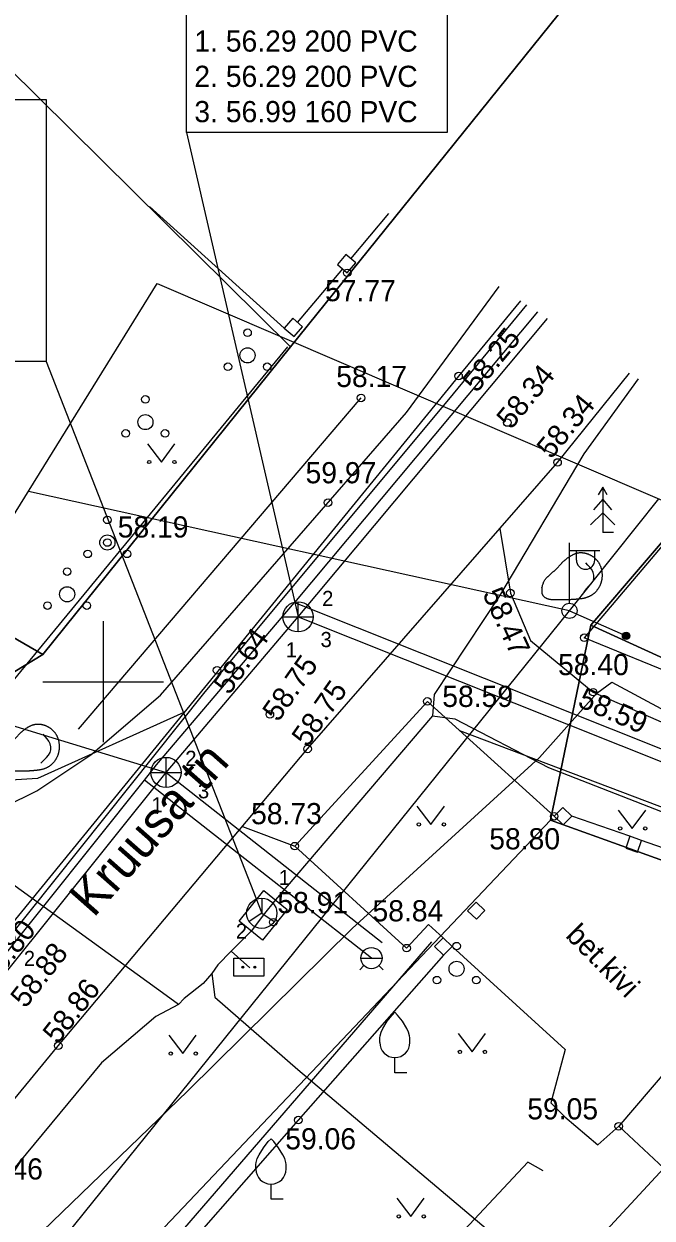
# Model space of a CAD drawing. Extents: x 640417 to 640586, y 6455252 to 6455404.
# Drawn here: x 640497.38 to 640518.16, y 6455332.26 to 6455371.76 of the extents above; entities that cross this region are included whole.
import ezdxf

# ---------------------------------------------------------------- set-up
doc = ezdxf.new("R2010")
doc.units = 0
for name, color, linetype in [('ABI', 7, 'Continuous'), ('AED', 7, 'Continuous'), ('GEOLPUNKT', 7, 'Continuous'), ('GTRASS', 7, 'Continuous'), ('KKAEV', 7, 'Continuous'), ('KOORDPUNKT', 7, 'Continuous'), ('KORGUS', 7, 'Continuous'), ('KPKAABEL', 7, 'Continuous'), ('LIIKLUS', 7, 'Continuous'), ('MOOTPIIR', 7, 'Continuous'), ('MPKAABEL', 7, 'Continuous'), ('MPOHULIIN', 7, 'Continuous'), ('POST', 7, 'Continuous'), ('PUU', 7, 'Continuous'), ('RDTSEADE', 7, 'Continuous'), ('RELJEEF', 7, 'Continuous'), ('SIKAEV', 7, 'Continuous'), ('SIOHULIIN', 7, 'Continuous'), ('TORU_NR', 7, 'Continuous'), ('TTRASS', 7, 'Continuous'), ('VKAEV', 7, 'Continuous')]:
    doc.layers.add(name, color=color, linetype=linetype)

msp = doc.modelspace()

# ---------------------------------------------------------------- linework, layer by layer
at = {"layer": 'ABI'}
msp.add_lwpolyline([(640528.092, 6455324.659), (640533.031, 6455329.989), (640525.37, 6455337.088), (640522.873, 6455334.393), (640519.202, 6455337.796), (640517.06, 6455335.295), (640518.555, 6455333.91), (640513.928, 6455328.917), (640520.191, 6455323.113), (640524.612, 6455327.884), (640528.092, 6455324.659)], dxfattribs=at)
at = {"layer": 'AED'}
for p, q in [((640505.994, 6455361.695), (640501.539, 6455365.717)), ((640508.197, 6455363.989), (640509.455, 6455365.489)), ((640506.436, 6455361.882), (640507.927, 6455363.654)), ((640517.426, 6455344.886), (640515.505, 6455345.552)), ((640520.224, 6455343.906), (640517.808, 6455344.748))]:
    msp.add_line(p, q, dxfattribs=at)
for points in [[(640507.752, 6455363.804), (640508.079, 6455363.524), (640508.358, 6455363.851), (640508.032, 6455364.13)], [(640505.994, 6455361.695), (640506.32, 6455361.415), (640506.6, 6455361.742), (640506.273, 6455362.022)], [(640514.923, 6455345.547), (640515.219, 6455345.264), (640515.505, 6455345.552), (640515.209, 6455345.835)], [(640517.294, 6455344.499), (640517.676, 6455344.361), (640517.808, 6455344.748), (640517.426, 6455344.886)], [(640512.052, 6455342.424), (640512.348, 6455342.142), (640512.634, 6455342.43), (640512.338, 6455342.712)], [(640510.962, 6455341.238), (640511.258, 6455340.956), (640511.544, 6455341.244), (640511.248, 6455341.526)]]:
    msp.add_lwpolyline(points, close=True, dxfattribs=at)
for points in [[(640487.125, 6455351.302), (640489.103, 6455350.04), (640495.229, 6455347.862), (640506.11, 6455361.076)], [(640521.204, 6455357.695), (640515.918, 6455351.453)], [(640535.22, 6455343.451), (640525.805, 6455347.415), (640515.918, 6455351.453)], [(640511.258, 6455340.956), (640506.456, 6455335.502), (640501.211, 6455329.516), (640498.722, 6455326.425), (640519.302, 6455313.05)]]:
    msp.add_lwpolyline(points, dxfattribs=at)
at = {"layer": 'GEOLPUNKT'}
for p, q in [((640500, 6455352), (640500, 6455348)), ((640498, 6455350), (640502, 6455350))]:
    msp.add_line(p, q, dxfattribs=at)
for points in [[(640502.762, 6455377.603), (640511.383, 6455377.603), (640511.383, 6455368.166), (640502.762, 6455368.166)], [(640487.812, 6455369.257), (640498.119, 6455369.257), (640498.119, 6455360.589), (640487.812, 6455360.589)]]:
    msp.add_lwpolyline(points, close=True, dxfattribs=at)
for points in [[(640502.762, 6455368.166), (640506.448, 6455352.146)], [(640498.119, 6455360.589), (640505.248, 6455342.341)], [(640486.728, 6455351.699), (640502.08, 6455346.998)]]:
    msp.add_lwpolyline(points, dxfattribs=at)
at = {"layer": 'GTRASS'}
for p, q in [((640506.448, 6455351.646), (640506.448, 6455352.646)), ((640505.948, 6455352.146), (640506.948, 6455352.146)), ((640502.08, 6455346.498), (640502.08, 6455347.498)), ((640501.58, 6455346.998), (640502.58, 6455346.998))]:
    msp.add_line(p, q, dxfattribs=at)
for centre in [(640506.448, 6455352.146), (640502.08, 6455346.998)]:
    msp.add_circle(centre, 0.5, dxfattribs=at)
at = {"layer": 'KKAEV'}
for points in [[(640485.382, 6455348.064), (640488.642, 6455346.039), (640493.617, 6455342.234), (640495.916, 6455340.338), (640503.336, 6455349.61), (640511.595, 6455359.527), (640514.019, 6455362.461)], [(640506.448, 6455352.146), (640514.7, 6455362.009)], [(640502.08, 6455346.998), (640506.448, 6455352.146), (640545.556, 6455336.55), (640544.553, 6455333.878)], [(640496.716, 6455340.295), (640502.08, 6455346.998), (640509.228, 6455341.378)]]:
    msp.add_lwpolyline(points, dxfattribs=at)
at = {"layer": 'KORGUS'}
for centre in [(640508.079, 6455363.524), (640511.759, 6455360.111), (640508.533, 6455359.385), (640513.371, 6455358.572), (640515.034, 6455357.252), (640507.44, 6455355.925), (640500.141, 6455354.603), (640513.475, 6455352.931), (640515.918, 6455351.453), (640503.769, 6455350.378), (640516.212, 6455349.654), (640510.728, 6455349.347), (640505.517, 6455348.917), (640506.765, 6455347.776), (640514.923, 6455345.547), (640506.339, 6455344.561), (640505.629, 6455342.046), (640510.042, 6455341.187), (640498.516, 6455337.96), (640506.456, 6455335.502), (640517.06, 6455335.295)]:
    msp.add_circle(centre, 0.125, dxfattribs=at)
at = {"layer": 'KPKAABEL'}
for points in [[(640515.429, 6455352.345), (640497.526, 6455356.295)], [(640515.429, 6455352.345), (640518.382, 6455356.053)], [(640495.846, 6455328.071), (640515.429, 6455352.345)]]:
    msp.add_lwpolyline(points, dxfattribs=at)
at = {"layer": 'LIIKLUS'}
msp.add_line((640513.126, 6455355.066), (640513.475, 6455352.931), dxfattribs=at)
for points in [[(640513.807, 6455362.602), (640511.759, 6455360.111), (640495.819, 6455340.586), (640487.154, 6455330.594), (640481.768, 6455324.045)], [(640484.305, 6455320.435), (640490.103, 6455327.736), (640498.516, 6455337.96), (640506.765, 6455347.776), (640515.034, 6455357.252), (640517.418, 6455360.207)], [(640513.475, 6455352.931), (640514.143, 6455351.359), (640516.212, 6455349.654), (640521.391, 6455347.393), (640533.189, 6455342.749), (640544.833, 6455338.033), (640554.007, 6455333.733)], [(640502.671, 6455348.979), (640497.834, 6455346.798), (640494.645, 6455346.603), (640491.678, 6455347.321), (640486.61, 6455350.346)], [(640504.613, 6455345.215), (640506.339, 6455344.561), (640510.728, 6455349.347), (640514.923, 6455345.547)], [(640552.95, 6455331.841), (640543.84, 6455336.156), (640532.38, 6455340.781), (640520.463, 6455345.097), (640511.802, 6455348.375)], [(640506.339, 6455344.561), (640510.042, 6455341.187), (640510.765, 6455341.965), (640511.248, 6455341.526)], [(640511.544, 6455341.244), (640515.291, 6455337.838), (640514.81, 6455336.075), (640515.277, 6455335.612), (640516.362, 6455334.682), (640517.06, 6455335.295)]]:
    msp.add_lwpolyline(points, dxfattribs=at)
at = {"layer": 'MOOTPIIR'}
msp.add_lwpolyline([(640501.791, 6455363.175), (640554.475, 6455340.559), (640543.869, 6455325.598), (640517.613, 6455304.025), (640482.49, 6455332.034)], close=True, dxfattribs=at)
at = {"layer": 'MPKAABEL'}
for p, q in [((640505.248, 6455342.841), (640505.248, 6455342.341)), ((640505.248, 6455342.341), (640504.833, 6455342.066)), ((640505.248, 6455342.341), (640505.663, 6455342.066))]:
    msp.add_line(p, q, dxfattribs=at)
msp.add_lwpolyline([(640506.094, 6455342.465), (640505.276, 6455341.455), (640504.499, 6455342.084), (640505.317, 6455343.094)], close=True, dxfattribs=at)
msp.add_circle((640505.248, 6455342.341), 0.5, dxfattribs=at)
at = {"layer": 'MPOHULIIN'}
for points in [[(640487.074, 6455340.154), (640487.483, 6455340.984), (640490.36, 6455342.724), (640494.627, 6455344.827), (640497.802, 6455346.394), (640499.593, 6455347.583), (640501.894, 6455349.555), (640510.041, 6455358.906), (640513.099, 6455363.072)], [(640498.626, 6455329.191), (640498.167, 6455329.6), (640497.514, 6455330.27), (640497.489, 6455330.97), (640497.672, 6455331.515), (640502.803, 6455336.467), (640508.239, 6455341.835), (640514.44, 6455347.489), (640516.339, 6455349.626), (640516.827, 6455349.99), (640518.596, 6455349.033), (640525.308, 6455346.314), (640538.184, 6455341.393), (640548.401, 6455337.751), (640551.332, 6455336.385), (640552.183, 6455335.5), (640552.758, 6455334.754), (640553.034, 6455331.991)]]:
    msp.add_lwpolyline(points, dxfattribs=at)
at = {"layer": 'POST'}
for p, q in [((640515.429, 6455352.595), (640515.429, 6455354.595)), ((640515.429, 6455354.345), (640516.429, 6455354.345)), ((640515.656, 6455354.024), (640515.656, 6455354.345)), ((640516.269, 6455354.024), (640516.269, 6455354.345))]:
    msp.add_line(p, q, dxfattribs=at)
msp.add_lwpolyline([(640515.429, 6455352.345), (640517.304, 6455351.517)], dxfattribs=at)
for centre, radius in [((640515.429, 6455352.345), 0.25), ((640517.304, 6455351.517), 0.125), ((640517.304, 6455351.517), 0.117), ((640517.304, 6455351.517), 0.109), ((640517.304, 6455351.517), 0.102), ((640517.304, 6455351.517), 0.0938), ((640517.304, 6455351.517), 0.086), ((640517.304, 6455351.517), 0.0782), ((640517.304, 6455351.517), 0.0704), ((640517.304, 6455351.517), 0.0626), ((640517.304, 6455351.517), 0.0548), ((640517.304, 6455351.517), 0.047), ((640517.304, 6455351.517), 0.0392), ((640517.304, 6455351.517), 0.0314), ((640517.304, 6455351.517), 0.0236), ((640517.304, 6455351.517), 0.0158), ((640517.304, 6455351.517), 0.00798), ((640517.304, 6455351.517), 0.000186)]:
    msp.add_circle(centre, radius, dxfattribs=at)
msp.add_arc((640515.962, 6455354.024), 0.306, 180, 0, dxfattribs=at)
at = {"layer": 'PUU'}
for p, q in [((640501.465, 6455357.873), (640501.928, 6455357.267)), ((640501.928, 6455357.267), (640502.374, 6455357.873)), ((640510.383, 6455345.884), (640510.846, 6455345.278)), ((640510.846, 6455345.278), (640511.292, 6455345.884)), ((640517.044, 6455345.755), (640517.507, 6455345.149)), ((640517.507, 6455345.149), (640517.953, 6455345.755)), ((640510.864, 6455341.396), (640498.241, 6455326.794)), ((640502.173, 6455338.303), (640502.637, 6455337.697)), ((640502.637, 6455337.697), (640503.082, 6455338.303)), ((640511.742, 6455338.361), (640512.205, 6455337.755)), ((640512.205, 6455337.755), (640512.651, 6455338.361)), ((640509.715, 6455332.919), (640510.179, 6455332.312)), ((640510.179, 6455332.312), (640510.624, 6455332.919))]:
    msp.add_line(p, q, dxfattribs=at)
msp.add_lwpolyline([(640514.555, 6455333.817), (640514.052, 6455334.103), (640511.148, 6455331.013), (640508.914, 6455330.506), (640508.218, 6455329.868), (640514.923, 6455324.687), (640515.499, 6455325.144)], dxfattribs=at)
for centre in [(640501.527, 6455357.267), (640502.356, 6455357.267), (640510.445, 6455345.278), (640511.274, 6455345.278), (640517.106, 6455345.149), (640517.935, 6455345.149), (640502.236, 6455337.697), (640503.064, 6455337.697), (640511.804, 6455337.755), (640512.633, 6455337.755), (640509.778, 6455332.312), (640510.607, 6455332.312)]:
    msp.add_circle(centre, 0.055, dxfattribs=at)
at = {"layer": 'RDTSEADE'}
for points in [[(640515.905, 6455352.975), (640515.947, 6455353.021), (640516.016, 6455353.094), (640516.084, 6455353.167), (640516.151, 6455353.241), (640516.208, 6455353.322), (640516.233, 6455353.419), (640516.233, 6455353.519), (640516.212, 6455353.616), (640516.17, 6455353.707), (640516.107, 6455353.784), (640516.041, 6455353.859), (640515.975, 6455353.935)], [(640497.944, 6455347.306), (640497.987, 6455347.351), (640498.055, 6455347.424), (640498.123, 6455347.497), (640498.191, 6455347.571), (640498.247, 6455347.653), (640498.272, 6455347.749), (640498.273, 6455347.849), (640498.252, 6455347.947), (640498.209, 6455348.037), (640498.146, 6455348.115), (640498.081, 6455348.19), (640498.015, 6455348.265)]]:
    msp.add_lwpolyline(points, dxfattribs=at)
for points in [[(640514.52, 6455353.105), (640514.52, 6455353.105), (640514.525, 6455352.847), (640514.719, 6455352.718), (640514.968, 6455352.705), (640515.218, 6455352.705), (640515.468, 6455352.712), (640515.717, 6455352.729), (640515.965, 6455352.764), (640516.191, 6455352.867), (640516.366, 6455353.044), (640516.48, 6455353.265), (640516.515, 6455353.512), (640516.485, 6455353.759), (640516.378, 6455353.983), (640516.198, 6455354.155), (640515.971, 6455354.259), (640515.724, 6455354.279), (640515.494, 6455354.184), (640515.29, 6455354.04), (640515.116, 6455353.861), (640514.943, 6455353.681), (640514.755, 6455353.517), (640514.573, 6455353.348), (640514.52, 6455353.105)], [(640496.559, 6455347.436), (640496.559, 6455347.436), (640496.564, 6455347.177), (640496.758, 6455347.048), (640497.008, 6455347.036), (640497.258, 6455347.035), (640497.507, 6455347.042), (640497.757, 6455347.06), (640498.004, 6455347.095), (640498.23, 6455347.197), (640498.406, 6455347.374), (640498.519, 6455347.595), (640498.554, 6455347.842), (640498.525, 6455348.09), (640498.417, 6455348.314), (640498.237, 6455348.485), (640498.011, 6455348.589), (640497.764, 6455348.609), (640497.533, 6455348.515), (640497.33, 6455348.371), (640497.156, 6455348.192), (640496.983, 6455348.011), (640496.794, 6455347.848), (640496.612, 6455347.679), (640496.559, 6455347.436)]]:
    msp.add_open_spline(points, degree=2, dxfattribs=at)
at = {"layer": 'RELJEEF'}
for points in [[(640486.641, 6455404.173), (640489.69, 6455398.6), (640478.09, 6455388.88), (640506.2, 6455361.08), (640498, 6455350.9), (640447.008, 6455380.439)], [(640535.762, 6455396.807), (640529.09, 6455389.48), (640506.2, 6455361.08), (640478.09, 6455388.88), (640489.69, 6455398.6), (640486.641, 6455404.173)], [(640440.607, 6455278.58), (640456.64, 6455301.39), (640486.55, 6455343.95), (640498, 6455350.9), (640506.2, 6455361.08), (640529.09, 6455389.48), (640535.762, 6455396.807)], [(640546.584, 6455387.402), (640546.32, 6455387.12), (640516.14, 6455351.87), (640514.8, 6455345.42), (640497.57, 6455327.26), (640471.45, 6455294.44), (640455.307, 6455273.528)], [(640447.008, 6455380.439), (640498, 6455350.9), (640486.55, 6455343.95), (640468.04, 6455355.73), (640435.4, 6455354.02), (640434.972, 6455358.83)]]:
    msp.add_lwpolyline(points, dxfattribs=at)
for points in [[(640546.32, 6455387.12), (640563.02, 6455368.54), (640534.9, 6455343.3), (640516.14, 6455351.87)], [(640516.14, 6455351.87), (640534.9, 6455343.3), (640557.38, 6455336.66), (640551.93, 6455325.79), (640541.16, 6455335.94), (640514.8, 6455345.42)], [(640514.8, 6455345.42), (640541.16, 6455335.94), (640519.46, 6455313), (640518.52, 6455313.39), (640497.57, 6455327.26)]]:
    msp.add_lwpolyline(points, close=True, dxfattribs=at)
at = {"layer": 'SIKAEV'}
msp.add_line((640504.241, 6455341.082), (640504.854, 6455340.533), dxfattribs=at)
for points in [[(640517.705, 6455360.017), (640515.908, 6455357.542), (640513.112, 6455352.844), (640510.954, 6455349.576), (640510.901, 6455348.868)], [(640503.595, 6455340.347), (640503.31, 6455340.021), (640502.686, 6455339.519), (640502.496, 6455339.328), (640502.085, 6455339.624), (640494.083, 6455345.404), (640486.464, 6455350.074)], [(640510.901, 6455348.868), (640505.703, 6455342.782), (640505.297, 6455342.275)], [(640510.901, 6455348.868), (640511.632, 6455348.776), (640514.733, 6455347.161), (640531.281, 6455340.712)], [(640505.297, 6455342.275), (640504.904, 6455341.756), (640504.241, 6455341.082), (640503.798, 6455340.631), (640503.595, 6455340.347)], [(640503.595, 6455340.347), (640503.697, 6455339.565), (640506.443, 6455337.172), (640514.939, 6455330.009)], [(640502.496, 6455339.328), (640501.74, 6455338.923), (640499.942, 6455337.391), (640489.119, 6455324.327), (640488.055, 6455322.978), (640484.873, 6455319.626)]]:
    msp.add_lwpolyline(points, dxfattribs=at)
at = {"layer": 'SIOHULIIN'}
for p, q in [((640508.63, 6455340.611), (640508.49, 6455340.471)), ((640508.527, 6455340.858), (640509.227, 6455340.858)), ((640509.124, 6455340.611), (640509.264, 6455340.471))]:
    msp.add_line(p, q, dxfattribs=at)
msp.add_circle((640508.877, 6455340.858), 0.35, dxfattribs=at)
at = {"layer": 'TORU_NR'}
for p, q in [((640499.186, 6455348.434), (640508.533, 6455359.385)), ((640516.528, 6455356.436), (640516.378, 6455356.186)), ((640516.678, 6455356.186), (640516.528, 6455356.436)), ((640516.528, 6455356.436), (640516.528, 6455354.936)), ((640516.528, 6455356.036), (640516.228, 6455355.686)), ((640516.828, 6455355.686), (640516.528, 6455356.036)), ((640516.528, 6455355.586), (640516.128, 6455355.186)), ((640516.928, 6455355.186), (640516.528, 6455355.586)), ((640516.888, 6455354.936), (640516.528, 6455354.936)), ((640509.651, 6455337.068), (640509.651, 6455337.568)), ((640509.651, 6455337.068), (640509.651, 6455337.568)), ((640510.051, 6455337.068), (640509.651, 6455337.068)), ((640510.051, 6455337.068), (640509.651, 6455337.068)), ((640505.554, 6455332.882), (640505.554, 6455333.382)), ((640505.954, 6455332.882), (640505.554, 6455332.882))]:
    msp.add_line(p, q, dxfattribs=at)
for points in [[(640509.151, 6455338.068), (640509.151, 6455338.218), (640509.161, 6455338.283), (640509.196, 6455338.413), (640509.256, 6455338.533), (640509.401, 6455338.768), (640509.561, 6455338.973), (640509.651, 6455339.068)], [(640509.151, 6455338.068), (640509.151, 6455338.218), (640509.161, 6455338.283), (640509.196, 6455338.413), (640509.256, 6455338.533), (640509.401, 6455338.768), (640509.561, 6455338.973), (640509.651, 6455339.068)], [(640510.151, 6455338.068), (640510.151, 6455338.218), (640510.141, 6455338.283), (640510.106, 6455338.413), (640510.046, 6455338.533), (640509.901, 6455338.768), (640509.741, 6455338.973), (640509.651, 6455339.068)], [(640510.151, 6455338.068), (640510.151, 6455338.218), (640510.141, 6455338.283), (640510.106, 6455338.413), (640510.046, 6455338.533), (640509.901, 6455338.768), (640509.741, 6455338.973), (640509.651, 6455339.068)], [(640505.054, 6455333.882), (640505.054, 6455334.032), (640505.064, 6455334.097), (640505.099, 6455334.227), (640505.159, 6455334.347), (640505.304, 6455334.582), (640505.464, 6455334.787), (640505.554, 6455334.882)], [(640506.054, 6455333.882), (640506.054, 6455334.032), (640506.044, 6455334.097), (640506.009, 6455334.227), (640505.949, 6455334.347), (640505.804, 6455334.582), (640505.644, 6455334.787), (640505.554, 6455334.882)]]:
    msp.add_lwpolyline(points, dxfattribs=at)
for centre, radius in [((640504.778, 6455361.544), 0.125), ((640504.778, 6455360.794), 0.25), ((640504.128, 6455360.419), 0.125), ((640505.428, 6455360.419), 0.125), ((640501.399, 6455359.337), 0.125), ((640501.399, 6455358.587), 0.25), ((640500.749, 6455358.212), 0.125), ((640502.049, 6455358.212), 0.125), ((640500.141, 6455355.353), 0.125), ((640500.141, 6455354.603), 0.25), ((640499.491, 6455354.228), 0.125), ((640500.791, 6455354.228), 0.125), ((640498.81, 6455353.642), 0.125), ((640498.81, 6455352.892), 0.25), ((640498.16, 6455352.517), 0.125), ((640499.46, 6455352.517), 0.125), ((640511.694, 6455341.254), 0.125), ((640511.694, 6455341.254), 0.125), ((640511.694, 6455340.504), 0.25), ((640511.694, 6455340.504), 0.25), ((640511.044, 6455340.129), 0.125), ((640511.044, 6455340.129), 0.125), ((640512.344, 6455340.129), 0.125), ((640512.344, 6455340.129), 0.125)]:
    msp.add_circle(centre, radius, dxfattribs=at)
for centre in [(640509.651, 6455338.068), (640509.651, 6455338.068), (640505.554, 6455333.882)]:
    msp.add_arc(centre, 0.5, 180, 0, dxfattribs=at)
at = {"layer": 'TTRASS'}
msp.add_lwpolyline([(640504.321, 6455340.858), (640505.321, 6455340.858), (640505.321, 6455340.258), (640504.321, 6455340.258)], close=True, dxfattribs=at)
for centre, radius in [((640504.621, 6455340.558), 0.0304), ((640504.621, 6455340.558), 0.029), ((640504.621, 6455340.558), 0.0277), ((640504.621, 6455340.558), 0.0263), ((640504.621, 6455340.558), 0.0249), ((640504.621, 6455340.558), 0.0236), ((640504.621, 6455340.558), 0.0222), ((640504.621, 6455340.558), 0.0209), ((640504.621, 6455340.558), 0.0195), ((640504.621, 6455340.558), 0.0181), ((640504.621, 6455340.558), 0.0168), ((640504.621, 6455340.558), 0.0154), ((640504.621, 6455340.558), 0.014), ((640504.621, 6455340.558), 0.0127), ((640504.621, 6455340.558), 0.0113), ((640504.621, 6455340.558), 0.00996), ((640504.621, 6455340.558), 0.0086), ((640504.621, 6455340.558), 0.00724), ((640504.621, 6455340.558), 0.00587), ((640504.621, 6455340.558), 0.00451), ((640504.621, 6455340.558), 0.00315), ((640504.621, 6455340.558), 0.00179), ((640504.621, 6455340.558), 0.000426), ((640505.021, 6455340.558), 0.0304), ((640505.021, 6455340.558), 0.029), ((640505.021, 6455340.558), 0.0277), ((640505.021, 6455340.558), 0.0263), ((640505.021, 6455340.558), 0.0249), ((640505.021, 6455340.558), 0.0236), ((640505.021, 6455340.558), 0.0222), ((640505.021, 6455340.558), 0.0209), ((640505.021, 6455340.558), 0.0195), ((640505.021, 6455340.558), 0.0181), ((640505.021, 6455340.558), 0.0168), ((640505.021, 6455340.558), 0.0154), ((640505.021, 6455340.558), 0.014), ((640505.021, 6455340.558), 0.0127), ((640505.021, 6455340.558), 0.0113), ((640505.021, 6455340.558), 0.00996), ((640505.021, 6455340.558), 0.0086), ((640505.021, 6455340.558), 0.00724), ((640505.021, 6455340.558), 0.00587), ((640505.021, 6455340.558), 0.00451), ((640505.021, 6455340.558), 0.00315), ((640505.021, 6455340.558), 0.00179), ((640505.021, 6455340.558), 0.000426)]:
    msp.add_circle(centre, radius, dxfattribs=at)
at = {"layer": 'VKAEV'}
for points in [[(640514.366, 6455362.231), (640506.329, 6455352.624), (640546.112, 6455336.751), (640553.882, 6455333.509)], [(640508.877, 6455340.858), (640501.366, 6455346.746), (640501.771, 6455347.252), (640506.329, 6455352.624)], [(640485.23, 6455347.781), (640488.396, 6455345.813), (640494.839, 6455340.616), (640495.879, 6455339.929), (640496.405, 6455340.546), (640501.366, 6455346.746)]]:
    msp.add_lwpolyline(points, dxfattribs=at)

# ---------------------------------------------------------------- texts
at = {"layer": 'GEOLPUNKT'}
for s, p in [('1. 56.29 200 PVC', (640503.018, 6455370.841)), ('2. 56.29 200 PVC', (640503.018, 6455369.674)), ('3. 56.99 160 PVC', (640503.018, 6455368.507))]:
    msp.add_text(s, height=0.7, dxfattribs=at).set_placement(p)
at = {"layer": 'KOORDPUNKT'}
for s, p in [('2', (640507.245, 6455352.504)), ('3', (640507.193, 6455351.145)), ('1', (640506.04, 6455350.803)), ('2', (640502.717, 6455347.216)), ('3', (640503.138, 6455346.143)), ('1', (640501.602, 6455345.679)), ('1', (640505.812, 6455343.272)), ('2', (640504.391, 6455341.499)), ('2', (640497.376, 6455340.597))]:
    msp.add_text(s, height=0.5, dxfattribs=at).set_placement(p)
at = {"layer": 'KORGUS'}
for s, p in [(' 57.77', (640507.082, 6455362.585)), (' 58.17', (640507.452, 6455359.747)), (' 59.97', (640506.437, 6455356.563)), (' 58.19', (640500.222, 6455354.769)), (' 58.40', (640514.79, 6455350.217)), (' 58.59', (640510.961, 6455349.165)), (' 58.73', (640504.634, 6455345.286)), (' 58.80', (640512.515, 6455344.455)), (' 58.91', (640505.505, 6455342.343)), (' 58.84', (640508.651, 6455342.073)), (' 59.05', (640513.773, 6455335.522)), (' 59.06', (640505.766, 6455334.531)), (' 60.46', (640495.404, 6455333.534))]:
    msp.add_text(s, height=0.7, dxfattribs=at).set_placement(p)
for s, rotation, p in [(' 58.25', 50.4625, (640512.197, 6455359.329)), (' 58.34', 50.4625, (640513.331, 6455358.113)), (' 58.34', 50.4625, (640514.659, 6455357.135)), (' 58.47', 294.8012, (640512.429, 6455353.146)), (' 58.64', 54.8377, (640504.017, 6455349.321)), (' 58.75', 54.8377, (640505.641, 6455348.427)), (' 58.75', 54.8377, (640506.61, 6455347.589)), (' 58.59', 336.5531, (640515.426, 6455349.298)), (' 58.80', 51.8929, (640496.208, 6455339.73)), (' 58.88', 51.8929, (640497.267, 6455338.964)), (' 58.86', 51.8929, (640498.335, 6455337.776))]:
    msp.add_text(s, height=0.7, rotation=rotation, dxfattribs=at).set_placement(p)
at = {"layer": 'LIIKLUS'}
for s, height, rotation, p in [('Kruusa tn', 1.2, 48.5726, (640499.683, 6455342.167)), ('bet.kivi', 0.7, 314.6123, (640515.267, 6455341.574))]:
    msp.add_text(s, height=height, rotation=rotation, dxfattribs=at).set_placement(p)

doc.saveas('drawing.dxf')
